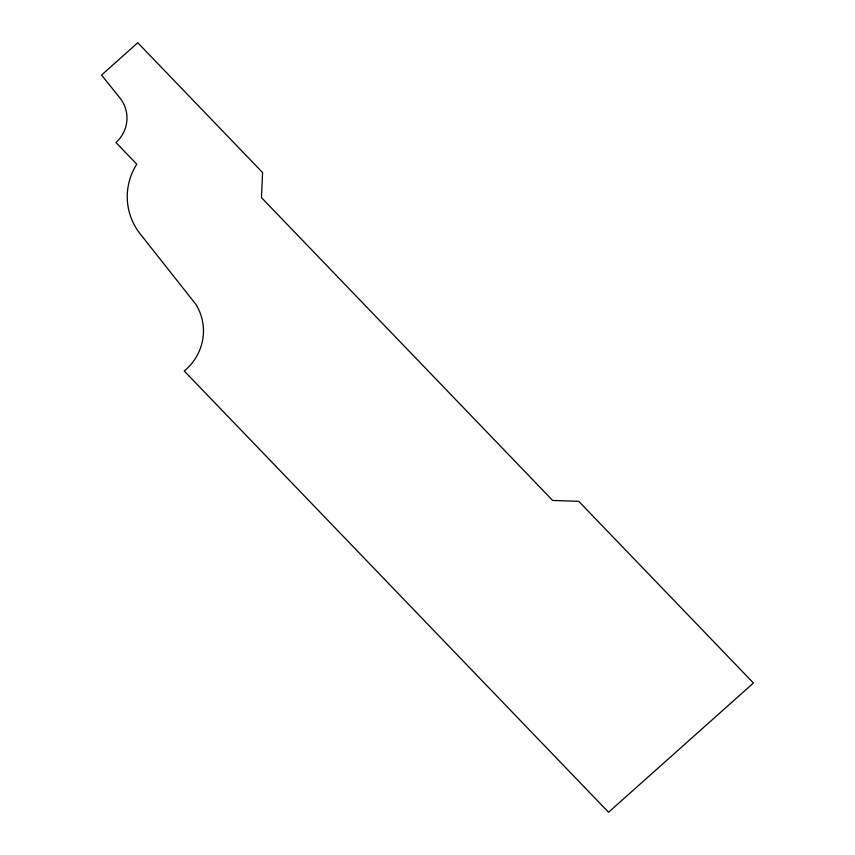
<?xml version="1.0" encoding="UTF-8"?>
<svg xmlns="http://www.w3.org/2000/svg" width="855" height="855" viewBox="0 0 855 855"><rect width="100%" height="100%" fill="white"/><g stroke="black" fill="none" stroke-linecap="round" stroke-linejoin="round"><path stroke-width="1.28" d="M262.571 172.528L261.47 197.623L552.672 500.453L578.728 501.319L753.447 683.006L608.557 812.25L184.242 370.995A54.303 52.23 -5.9 0 0 195.87 304.359L141.075 235.018A64.51 62.041 -5.9 0 1 136.779 164.181L115.981 142.55A34.692 33.366 -5.9 0 0 120.705 98.966L101.553 75.058L137.773 42.75L262.571 172.528"/></g></svg>
